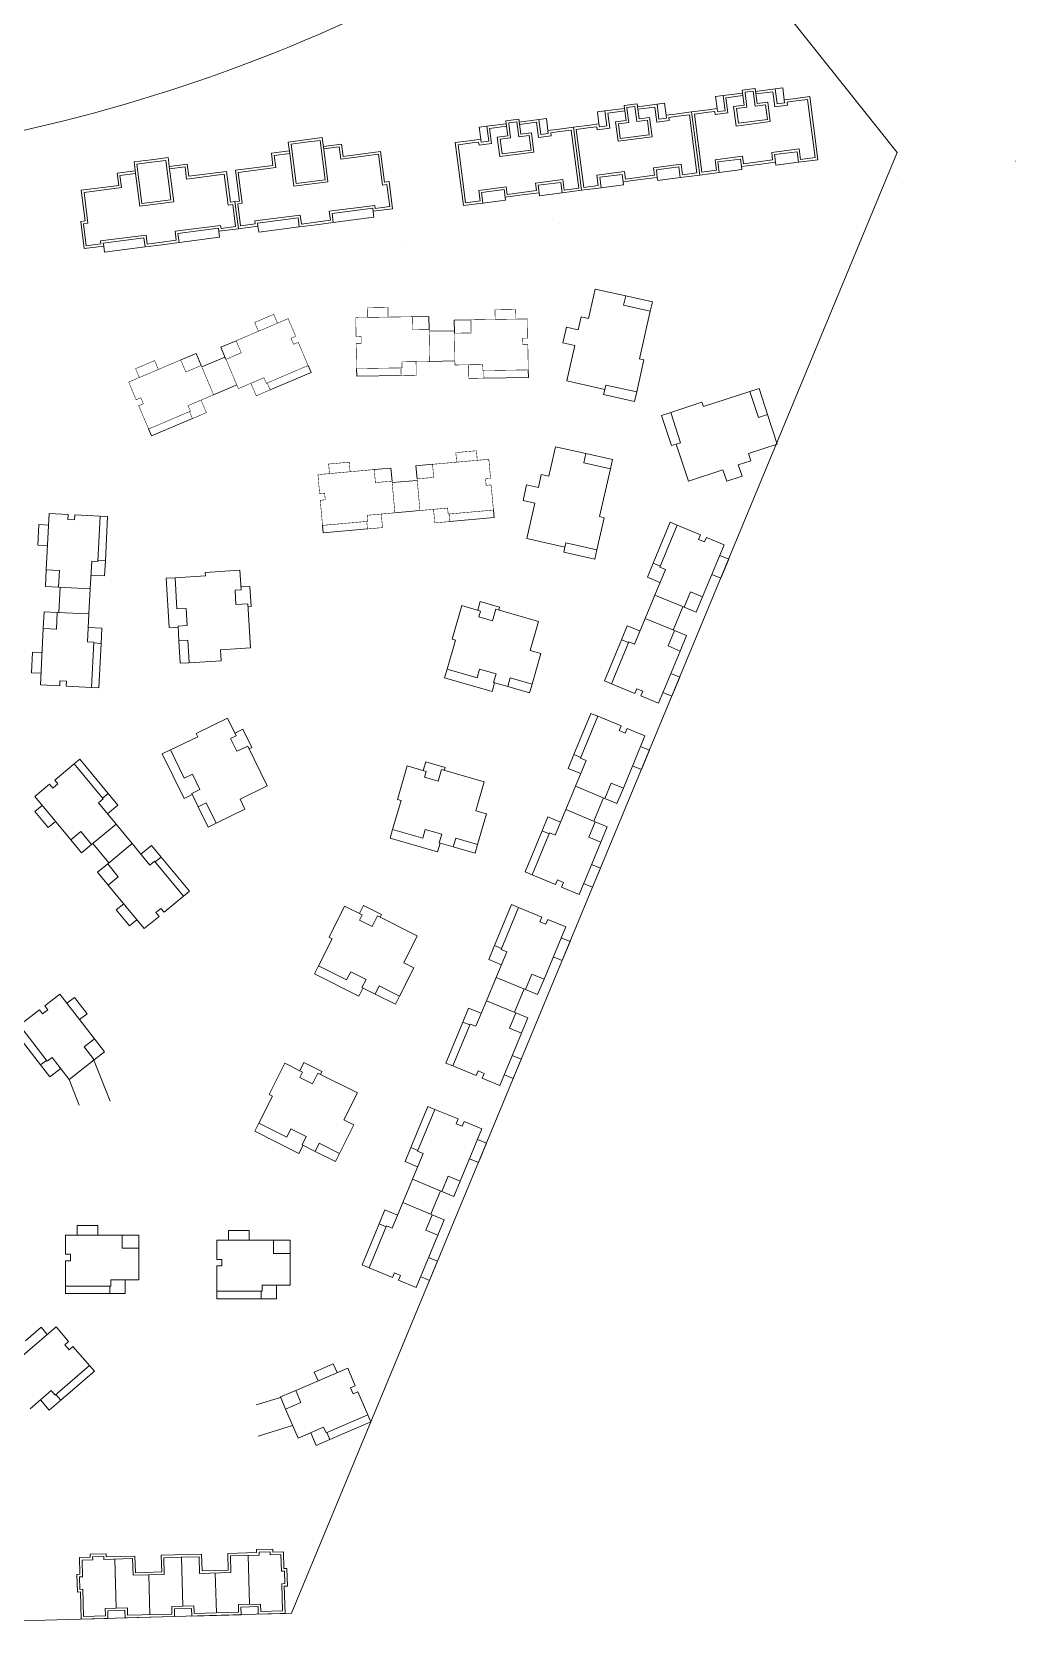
# Model space of a CAD drawing. Extents: x 65861 to 191729, y -16848 to 27649.
# Drawn here: x 139987 to 141935, y -13836 to -10641 of the extents above; entities that cross this region are included whole.
import ezdxf

# ---------------------------------------------------------------- set-up
doc = ezdxf.new("R2010")
doc.units = 0
doc.header["$LTSCALE"] = 1000
doc.header["$MEASUREMENT"] = 0
doc.layers.add('140', color=2, linetype='Continuous', lineweight=5)
doc.layers.add('DingDianTu', color=5, linetype='Continuous', lineweight=0)

# ---------------------------------------------------------------- blocks, each defined once
blk = doc.blocks.new('dafasfd')
at = {"layer": 'DingDianTu', "color": 7}
for points in [[(36368038, 16363912), (36371127, 16365074), (36372042, 16362641)], [(36369878, 16352210), (36361642, 16349110), (36361113, 16350514)]]:
    blk.add_lwpolyline(points, dxfattribs=at)
at = {"layer": 'DingDianTu', "color": 7, "const_width": 100}
blk.add_lwpolyline([(36368038, 16363912), (36368954, 16361479), (36372042, 16362641), (36374261, 16356745), (36369114, 16354807), (36369537, 16353684), (36361113, 16350514), (36359352, 16355194), (36360288, 16355546), (36359830, 16356763), (36358894, 16356410), (36357556, 16359967)], close=True, dxfattribs=at)
for points in [[(36363546, 16362221), (36362876, 16363999), (36359039, 16362555), (36359708, 16360777)], [(36371734, 16355794), (36372686, 16353267), (36369878, 16352210), (36369350, 16353614)]]:
    blk.add_lwpolyline(points, dxfattribs=at)
blk = doc.blocks.new('*E119')
at = {"layer": 'DingDianTu', "color": 7, "xscale": 0.001000002024510444, "yscale": 0.001000000163912773, "zscale": 0.001, "rotation": 339.3761177849276}
blk.add_blockref('dafasfd', (22613, -20413), dxfattribs=at)
blk = doc.blocks.new('*E118')
at = {"layer": 'DingDianTu', "color": 7, "xscale": 0.001000002024510444, "yscale": 0.001000000163912773, "zscale": 0.001, "rotation": 339.3761177849276}
blk.add_blockref('dafasfd', (22613, -20413), dxfattribs=at)
blk = doc.blocks.new('*E117')
at = {"layer": 'DingDianTu', "color": 7, "xscale": 0.001000002024510444, "yscale": 0.001000000163912773, "zscale": 0.001, "rotation": 339.3761177849276}
blk.add_blockref('dafasfd', (22613, -20413), dxfattribs=at)
blk = doc.blocks.new('*E116')
at = {"layer": 'DingDianTu', "color": 7, "xscale": 0.001000002024510444, "yscale": 0.001000000163912773, "zscale": 0.001, "rotation": 339.3761177849276}
blk.add_blockref('dafasfd', (22613, -20413), dxfattribs=at)
blk = doc.blocks.new('*E115')
at = {"layer": 'DingDianTu', "color": 7, "xscale": 0.001000002024510444, "yscale": 0.001000000163912773, "zscale": 0.001, "rotation": 339.3761177849276}
blk.add_blockref('dafasfd', (22612.58, -20413.34), dxfattribs=at)
blk = doc.blocks.new('*E114')
at = {"layer": 'DingDianTu', "color": 7, "xscale": 0.001000002024510444, "yscale": 0.001000000163912773, "zscale": 0.001, "rotation": 339.3761177849276}
blk.add_blockref('dafasfd', (22612.58, -20413.34), dxfattribs=at)
blk = doc.blocks.new('*E113')
at = {"layer": 'DingDianTu', "color": 7, "xscale": 0.001000002024510444, "yscale": 0.001000000163912773, "zscale": 0.001, "rotation": 339.3761177849276}
blk.add_blockref('dafasfd', (22612.58, -20413.34), dxfattribs=at)
blk = doc.blocks.new('*E112')
at = {"layer": 'DingDianTu', "color": 7, "xscale": 0.001000002024510444, "yscale": 0.001000000163912773, "zscale": 0.001, "rotation": 339.3761177849276}
blk.add_blockref('dafasfd', (22612.58, -20413.34), dxfattribs=at)
blk = doc.blocks.new('*E111')
at = {"layer": 'DingDianTu', "color": 7, "xscale": 0.001000002024510444, "yscale": 0.001000000163912773, "zscale": 0.001, "rotation": 339.3761177849276}
blk.add_blockref('dafasfd', (22612.58, -20413.34), dxfattribs=at)
blk = doc.blocks.new('*E110')
at = {"layer": 'DingDianTu', "color": 7, "xscale": 0.001000002024510444, "yscale": 0.001000000163912773, "zscale": 0.001, "rotation": 339.3761177849276}
blk.add_blockref('dafasfd', (22612.58, -20413.34), dxfattribs=at)

msp = doc.modelspace()

# ---------------------------------------------------------------- linework, layer by layer
at = {"layer": '140', "color": 7}
for p, q in [((141700.7, -10879.3), (141211.4, -10264.7)), ((141340.7, -10768.5), (141355.6, -10766.5)), ((141394.2, -10761.5), (141355.6, -10766.5)), ((141355.6, -10766.5), (141359.4, -10796.3)), ((141394.9, -10766.5), (141361.2, -10770.8)), ((141419.3, -10752.2), (141393.5, -10755.6)), ((141393.5, -10755.6), (141394.2, -10761.5)), ((141394.2, -10761.5), (141397.3, -10785.3)), ((141414.9, -10757.8), (141399.1, -10759.9)), ((141399.1, -10759.9), (141399.2, -10760.9)), ((141399.2, -10760.9), (141402.9, -10789.6)), ((141418.8, -10787.6), (141414.9, -10757.8)), ((141420, -10758.2), (141419.3, -10752.2)), ((141423.1, -10782), (141419.3, -10752.2)), ((141458.7, -10753.2), (141420, -10758.2)), ((141454.4, -10758.8), (141420.7, -10763.1)), ((141458.2, -10788.5), (141454.4, -10758.8)), ((141473.6, -10751.2), (141458.7, -10753.2)), ((141462.6, -10782.9), (141458.7, -10753.2)), ((141476.7, -10775), (141473.6, -10751.2)), ((141106.6, -10798.8), (141121.5, -10796.8)), ((141160.2, -10791.8), (141121.5, -10796.8)), ((141121.5, -10796.8), (141125.4, -10826.6)), ((141160.8, -10796.8), (141127.1, -10801.2)), ((141185.2, -10782.5), (141159.4, -10785.9)), ((141159.4, -10785.9), (141160.2, -10791.8)), ((141160.2, -10791.8), (141163.3, -10815.6)), ((141180.9, -10788.1), (141165, -10790.2)), ((141165, -10790.2), (141165.2, -10791.2)), ((141165.2, -10791.2), (141168.9, -10820)), ((141184.7, -10817.9), (141180.9, -10788.1)), ((141186, -10788.5), (141185.2, -10782.5)), ((141189.1, -10812.3), (141185.2, -10782.5)), ((141224.7, -10783.5), (141186, -10788.5)), ((141220.3, -10789.1), (141186.6, -10793.5)), ((141224.2, -10818.8), (141220.3, -10789.1)), ((141239.5, -10781.6), (141224.7, -10783.5)), ((141228.5, -10813.2), (141224.7, -10783.5)), ((141242.6, -10805.4), (141239.5, -10781.6)), ((141325.9, -10794.6), (141293.2, -10798.8)), ((141343.8, -10792.3), (141325.9, -10794.6)), ((141339.5, -10797.9), (141326.6, -10799.5)), ((141340.2, -10803.8), (141339.5, -10797.9)), ((141343.8, -10792.3), (141340.7, -10768.5)), ((141344.5, -10798.2), (141343.8, -10792.3)), ((141359.4, -10796.3), (141344.5, -10798.2)), ((141361.2, -10770.8), (141365, -10800.6)), ((141397.3, -10785.3), (141376.5, -10788)), ((141376.5, -10788), (141381.5, -10826.7)), ((141402.9, -10789.6), (141382.1, -10792.3)), ((141382.1, -10792.3), (141385.8, -10821.1)), ((141439.6, -10784.9), (141418.8, -10787.6)), ((141443.9, -10779.3), (141423.1, -10782)), ((141443.3, -10813.6), (141439.6, -10784.9)), ((141448.9, -10818), (141443.9, -10779.3)), ((141483, -10785.3), (141458.2, -10788.5)), ((141477.4, -10781), (141462.6, -10782.9)), ((141494.5, -10772.7), (141476.7, -10775)), ((141476.7, -10775), (141477.4, -10781)), ((141495.2, -10777.7), (141482.3, -10779.4)), ((141482.3, -10779.4), (141483, -10785.3)), ((141527.2, -10768.5), (141494.5, -10772.7)), ((141522.9, -10774.1), (141495.2, -10777.7)), ((141537.8, -10889.1), (141522.9, -10774.1)), ((141543.4, -10893.4), (141527.2, -10768.5)), ((140872.6, -10829.1), (140887.5, -10827.2)), ((140875.7, -10852.9), (140872.6, -10829.1)), ((140926.1, -10822.2), (140887.5, -10827.2)), ((140887.5, -10827.2), (140891.3, -10856.9)), ((140926.8, -10827.1), (140893.1, -10831.5)), ((140951.2, -10812.9), (140925.4, -10816.2)), ((140925.4, -10816.2), (140926.1, -10822.2)), ((140926.1, -10822.2), (140929.2, -10846)), ((140946.8, -10818.5), (140931, -10820.5)), ((140931, -10820.5), (140931.1, -10821.5)), ((140931.1, -10821.5), (140934.8, -10850.3)), ((140950.7, -10848.2), (140946.8, -10818.5)), ((140951.9, -10818.8), (140951.2, -10812.9)), ((140955, -10842.6), (140951.2, -10812.9)), ((140990.6, -10813.8), (140951.9, -10818.8)), ((140986.3, -10819.4), (140952.6, -10823.8)), ((140990.1, -10849.2), (140986.3, -10819.4)), ((141005.5, -10811.9), (140990.6, -10813.8)), ((140994.5, -10843.6), (140990.6, -10813.8)), ((141008.6, -10835.7), (141005.5, -10811.9)), ((141059.1, -10829.1), (141026.4, -10833.4)), ((141091.9, -10824.9), (141059.1, -10829.1)), ((141075.3, -10954.1), (141059.1, -10829.1)), ((141059.1, -10829.1), (141075.3, -10954.1)), ((141092.5, -10829.8), (141064.7, -10833.4)), ((141109.7, -10822.6), (141091.9, -10824.9)), ((141105.4, -10828.2), (141092.5, -10829.8)), ((141106.2, -10834.1), (141105.4, -10828.2)), ((141109.7, -10822.6), (141106.6, -10798.8)), ((141110.5, -10828.5), (141109.7, -10822.6)), ((141125.4, -10826.6), (141110.5, -10828.5)), ((141127.1, -10801.2), (141131, -10830.9)), ((141163.3, -10815.6), (141142.5, -10818.3)), ((141142.5, -10818.3), (141147.5, -10857)), ((141168.9, -10820), (141148.1, -10822.7)), ((141148.1, -10822.7), (141151.8, -10851.4)), ((141205.6, -10815.2), (141184.7, -10817.9)), ((141209.9, -10809.6), (141189.1, -10812.3)), ((141209.3, -10844), (141205.6, -10815.2)), ((141214.9, -10848.3), (141209.9, -10809.6)), ((141249, -10815.6), (141224.2, -10818.8)), ((141243.4, -10811.3), (141228.5, -10813.2)), ((141260.5, -10803), (141242.6, -10805.4)), ((141242.6, -10805.4), (141243.4, -10811.3)), ((141261.1, -10808), (141248.2, -10809.7)), ((141248.2, -10809.7), (141249, -10815.6)), ((141293.2, -10798.8), (141260.5, -10803)), ((141288.9, -10804.4), (141261.1, -10808)), ((141303.8, -10919.4), (141288.9, -10804.4)), ((141309.4, -10923.8), (141293.2, -10798.8)), ((141293.2, -10798.8), (141309.4, -10923.8)), ((141326.6, -10799.5), (141298.8, -10803.1)), ((141298.8, -10803.1), (141313.7, -10918.2)), ((141365, -10800.6), (141340.2, -10803.8)), ((141381.5, -10826.7), (141448.9, -10818)), ((141385.8, -10821.1), (141443.3, -10813.6)), ((140528, -10854.1), (140494.2, -10858.5)), ((140494.2, -10858.5), (140495.6, -10868.9)), ((140528.6, -10859), (140499.8, -10862.8)), ((140528, -10854.1), (140561.7, -10849.7)), ((140557.4, -10855.3), (140528.6, -10859)), ((140567.4, -10933.2), (140557.4, -10855.3)), ((140561.7, -10849.7), (140563, -10860.1)), ((140563, -10860.1), (140563.9, -10867.3)), ((140857.8, -10855.2), (140825.1, -10859.5)), ((140825.1, -10859.5), (140841.3, -10984.4)), ((140858.5, -10860.2), (140830.7, -10863.8)), ((140875.7, -10852.9), (140857.8, -10855.2)), ((140871.4, -10858.5), (140858.5, -10860.2)), ((140872.1, -10864.5), (140871.4, -10858.5)), ((140896.9, -10861.2), (140872.1, -10864.5)), ((140876.5, -10858.9), (140875.7, -10852.9)), ((140891.3, -10856.9), (140876.5, -10858.9)), ((140893.1, -10831.5), (140896.9, -10861.2)), ((140929.2, -10846), (140908.4, -10848.7)), ((140908.4, -10848.7), (140913.4, -10887.3)), ((140934.8, -10850.3), (140914, -10853)), ((140914, -10853), (140917.7, -10881.7)), ((140971.5, -10845.5), (140950.7, -10848.2)), ((140975.8, -10839.9), (140955, -10842.6)), ((140975.3, -10874.3), (140971.5, -10845.5)), ((140980.9, -10878.6), (140975.8, -10839.9)), ((141014.9, -10845.9), (140990.1, -10849.2)), ((141009.3, -10841.6), (140994.5, -10843.6)), ((141026.4, -10833.4), (141008.6, -10835.7)), ((141008.6, -10835.7), (141009.3, -10841.6)), ((141027.1, -10838.3), (141014.2, -10840)), ((141014.2, -10840), (141014.9, -10845.9)), ((141054.8, -10834.7), (141027.1, -10838.3)), ((141069.7, -10949.8), (141054.8, -10834.7)), ((141064.7, -10833.4), (141079.7, -10948.5)), ((141131, -10830.9), (141106.2, -10834.1)), ((141147.5, -10857), (141214.9, -10848.3)), ((141151.8, -10851.4), (141209.3, -10844)), ((140222.5, -10893.7), (140188.8, -10898)), ((140222.5, -10893.7), (140256.2, -10889.3)), ((140256.2, -10889.3), (140257.6, -10899.7)), ((140496.5, -10876), (140460.8, -10880.6)), ((140460.8, -10880.6), (140463.9, -10904.7)), ((140497.1, -10881), (140466.4, -10885)), ((140466.4, -10885), (140469.5, -10909.1)), ((140495.6, -10868.9), (140496.5, -10876)), ((140496.5, -10876), (140505.6, -10946.2)), ((140499.8, -10862.8), (140509.9, -10940.6)), ((140500.5, -13773.4), (141700.7, -10879.3)), ((140563.9, -10867.3), (140599.6, -10862.6)), ((140573, -10937.5), (140563.9, -10867.3)), ((140564.6, -10872.2), (140595.3, -10868.2)), ((140595.3, -10868.2), (140598.5, -10892.4)), ((140598.5, -10892.4), (140672.8, -10882.7)), ((140599.6, -10862.6), (140602.8, -10886.8)), ((140602.8, -10886.8), (140677.1, -10877.1)), ((140672.8, -10882.7), (140680.7, -10943.7)), ((140677.1, -10877.1), (140685, -10938.1)), ((140830.7, -10863.8), (140845.6, -10978.8)), ((140913.4, -10887.3), (140980.9, -10878.6)), ((140917.7, -10881.7), (140975.3, -10874.3)), ((141339.8, -10893.6), (141394.3, -10886.5)), ((141342.5, -10914.4), (141339.8, -10893.6)), ((141345.4, -10897.9), (141390, -10892.1)), ((141390, -10892.1), (141391.9, -10907)), ((141394.3, -10886.5), (141396.2, -10901.4)), ((141425, -10897.7), (141453.7, -10894)), ((141451.8, -10879.1), (141506.4, -10872)), ((141453.7, -10894), (141451.8, -10879.1)), ((141457.4, -10883.4), (141502, -10877.6)), ((141459.3, -10898.3), (141457.4, -10883.4)), ((141502, -10877.6), (141504.7, -10898.4)), ((141504.7, -10898.4), (141543.4, -10893.4)), ((141506.4, -10872), (141509.1, -10892.8)), ((141509.1, -10892.8), (141537.8, -10889.1)), ((140191.1, -10915.6), (140155.4, -10920.2)), ((140155.4, -10920.2), (140158.5, -10944.3)), ((140191.7, -10920.5), (140161, -10924.5)), ((140161, -10924.5), (140164.1, -10948.6)), ((140188.8, -10898), (140190.1, -10908.4)), ((140190.1, -10908.4), (140191.1, -10915.6)), ((140191.1, -10915.6), (140200.2, -10985.8)), ((140223.1, -10898.6), (140194.4, -10902.3)), ((140194.4, -10902.3), (140204.5, -10980.2)), ((140251.9, -10894.9), (140223.1, -10898.6)), ((140262, -10972.7), (140251.9, -10894.9)), ((140257.6, -10899.7), (140258.5, -10906.8)), ((140258.5, -10906.8), (140294.2, -10902.2)), ((140267.6, -10977.1), (140258.5, -10906.8)), ((140259.1, -10911.8), (140289.9, -10907.8)), ((140289.9, -10907.8), (140293, -10931.9)), ((140293, -10931.9), (140367.4, -10922.3)), ((140294.2, -10902.2), (140297.3, -10926.3)), ((140297.3, -10926.3), (140371.7, -10916.7)), ((140367.4, -10922.3), (140375.3, -10983.3)), ((140371.7, -10916.7), (140379.6, -10977.7)), ((140463.9, -10904.7), (140389.6, -10914.4)), ((140389.6, -10914.4), (140397.5, -10975.4)), ((140469.5, -10909.1), (140395.2, -10918.7)), ((140395.2, -10918.7), (140403.1, -10979.7)), ((141105.7, -10923.9), (141160.3, -10916.9)), ((141108.4, -10944.8), (141105.7, -10923.9)), ((141111.3, -10928.2), (141155.9, -10922.5)), ((141155.9, -10922.5), (141157.9, -10937.3)), ((141160.3, -10916.9), (141162.2, -10931.7)), ((141190.9, -10928), (141219.7, -10924.3)), ((141217.8, -10909.4), (141272.3, -10902.3)), ((141219.7, -10924.3), (141217.8, -10909.4)), ((141223.4, -10913.7), (141268, -10907.9)), ((141225.3, -10928.6), (141223.4, -10913.7)), ((141268, -10907.9), (141270.7, -10928.8)), ((141270.7, -10928.8), (141309.4, -10923.8)), ((141272.3, -10902.3), (141275, -10923.2)), ((141275, -10923.2), (141303.8, -10919.4)), ((141309.4, -10923.8), (141348.1, -10918.8)), ((141313.7, -10918.2), (141342.5, -10914.4)), ((141348.1, -10918.8), (141345.4, -10897.9)), ((141348.1, -10918.8), (141392.7, -10913)), ((141391.9, -10907), (141425.6, -10902.7)), ((141392.7, -10913), (141391.9, -10907)), ((141396.2, -10901.4), (141425, -10897.7)), ((141425.6, -10902.7), (141459.3, -10898.3)), ((141460.1, -10904.2), (141459.3, -10898.3)), ((141504.7, -10898.4), (141460.1, -10904.2)), ((140158.5, -10944.3), (140084.1, -10954)), ((140084.1, -10954), (140092, -11014.9)), ((140164.1, -10948.6), (140089.7, -10958.3)), ((140089.7, -10958.3), (140097.6, -11019.3)), ((140505.6, -10946.2), (140573, -10937.5)), ((140509.9, -10940.6), (140567.4, -10933.2)), ((140680.7, -10943.7), (140689.7, -10942.5)), ((140685, -10938.1), (140694, -10936.9)), ((140689.7, -10942.5), (140695.3, -10986.2)), ((140694, -10936.9), (140700.9, -10990.5)), ((140871.7, -10954.3), (140926.2, -10947.2)), ((140874.4, -10975.1), (140871.7, -10954.3)), ((140877.3, -10958.6), (140921.9, -10952.8)), ((140921.9, -10952.8), (140923.8, -10967.7)), ((140926.2, -10947.2), (140928.1, -10962.1)), ((140928.1, -10962.1), (140956.9, -10958.3)), ((140956.9, -10958.3), (140985.7, -10954.6)), ((140983.7, -10939.7), (141038.3, -10932.7)), ((140985.7, -10954.6), (140983.7, -10939.7)), ((140989.3, -10944.1), (141034, -10938.3)), ((140991.3, -10958.9), (140989.3, -10944.1)), ((141034, -10938.3), (141036.7, -10959.1)), ((141036.7, -10959.1), (141075.3, -10954.1)), ((141038.3, -10932.7), (141041, -10953.5)), ((141041, -10953.5), (141069.7, -10949.8)), ((141075.3, -10954.1), (141114, -10949.1)), ((141079.7, -10948.5), (141108.4, -10944.8)), ((141114, -10949.1), (141111.3, -10928.2)), ((141114, -10949.1), (141158.6, -10943.3)), ((141157.9, -10937.3), (141191.6, -10933)), ((141158.6, -10943.3), (141157.9, -10937.3)), ((141162.2, -10931.7), (141190.9, -10928)), ((141191.6, -10933), (141225.3, -10928.6)), ((141226.1, -10934.6), (141225.3, -10928.6)), ((141270.7, -10928.8), (141226.1, -10934.6)), ((140200.2, -10985.8), (140267.6, -10977.1)), ((140204.5, -10980.2), (140262, -10972.7)), ((140375.3, -10983.3), (140384.2, -10982.1)), ((140379.6, -10977.7), (140388.5, -10976.5)), ((140384.2, -10982.1), (140389.9, -11025.8)), ((140397.5, -10975.4), (140388.5, -10976.5)), ((140388.5, -10976.5), (140395.5, -11030.1)), ((140388.5, -10976.5), (140395.5, -11030.1)), ((140403.1, -10979.7), (140394.1, -10980.8)), ((140394.1, -10980.8), (140399.8, -11024.5)), ((140665.8, -10984), (140575.5, -10995.6)), ((140661.5, -10989.6), (140581.1, -11000)), ((140662.2, -10995.5), (140661.5, -10989.6)), ((140666.6, -10989.9), (140665.8, -10984)), ((140695.3, -10986.2), (140666.6, -10989.9)), ((140841.3, -10984.4), (140880, -10979.4)), ((140845.6, -10978.8), (140874.4, -10975.1)), ((140880, -10979.4), (140877.3, -10958.6)), ((140880, -10979.4), (140924.6, -10973.6)), ((140923.8, -10967.7), (140957.5, -10963.3)), ((140924.6, -10973.6), (140923.8, -10967.7)), ((140957.5, -10963.3), (140991.3, -10958.9)), ((140992, -10964.9), (140991.3, -10958.9)), ((141036.7, -10959.1), (140992, -10964.9)), ((140092, -11014.9), (140083.1, -11016.1)), ((140083.1, -11016.1), (140090, -11069.6)), ((140097.6, -11019.3), (140088.7, -11020.4)), ((140088.7, -11020.4), (140094.3, -11064)), ((140399.8, -11024.5), (140428.5, -11020.7)), ((140427.8, -11014.8), (140518, -11003.1)), ((140428.5, -11020.7), (140427.8, -11014.8)), ((140433.4, -11019.1), (140513.7, -11008.7)), ((140434.1, -11025.1), (140433.4, -11019.1)), ((140513.7, -11008.7), (140516, -11026.6)), ((140516, -11026.6), (140549.7, -11022.2)), ((140518, -11003.1), (140520.3, -11021)), ((140520.3, -11021), (140549.1, -11017.2)), ((140577.8, -11013.5), (140549.1, -11017.2)), ((140583.4, -11017.8), (140549.7, -11022.2)), ((140575.5, -10995.6), (140577.8, -11013.5)), ((140581.1, -11000), (140583.4, -11017.8)), ((140583.4, -11017.8), (140663.8, -11007.4)), ((140700.9, -10990.5), (140662.2, -10995.5)), ((140663.8, -11007.4), (140662.2, -10995.5)), ((140122.3, -11054.4), (140212.6, -11042.7)), ((140127.9, -11058.7), (140208.3, -11048.3)), ((140208.3, -11048.3), (140210.6, -11066.1)), ((140212.6, -11042.7), (140214.9, -11060.5)), ((140272.4, -11053.1), (140243.6, -11056.8)), ((140360.3, -11023.5), (140270.1, -11035.2)), ((140270.1, -11035.2), (140272.4, -11053.1)), ((140356, -11029.1), (140275.7, -11039.5)), ((140275.7, -11039.5), (140278, -11057.4)), ((140278, -11057.4), (140358.3, -11047)), ((140356.8, -11035.1), (140356, -11029.1)), ((140395.5, -11030.1), (140356.8, -11035.1)), ((140358.3, -11047), (140356.8, -11035.1)), ((140361.1, -11029.5), (140360.3, -11023.5)), ((140389.9, -11025.8), (140361.1, -11029.5)), ((140395.5, -11030.1), (140434.1, -11025.1)), ((140434.1, -11025.1), (140435.7, -11037)), ((140435.7, -11037), (140516, -11026.6)), ((140090, -11069.6), (140128.7, -11064.6)), ((140094.3, -11064), (140123.1, -11060.3)), ((140123.1, -11060.3), (140122.3, -11054.4)), ((140128.7, -11064.6), (140127.9, -11058.7)), ((140128.7, -11064.6), (140130.2, -11076.5)), ((140130.2, -11076.5), (140210.6, -11066.1)), ((140210.6, -11066.1), (140244.3, -11061.8)), ((140214.9, -11060.5), (140243.6, -11056.8)), ((140278, -11057.4), (140244.3, -11061.8)), ((141102.3, -11149.7), (141089.1, -11208.2)), ((141162.8, -11163.3), (141102.3, -11149.7)), ((141158.6, -11181.8), (141162.8, -11163.3)), ((141211.3, -11193.7), (141158.6, -11181.8)), ((141215.5, -11175.1), (141162.8, -11163.3)), ((141211.3, -11193.7), (141215.5, -11175.1)), ((141074.5, -11204.9), (141068.8, -11230.3)), ((141089.1, -11208.2), (141074.5, -11204.9)), ((141190, -11288.3), (141211.3, -11193.7)), ((140823.4, -11232.2), (140773.4, -11233)), ((141045.4, -11225), (141038.3, -11256.3)), ((141068.8, -11230.3), (141045.4, -11225)), ((141038.3, -11256.3), (141061.8, -11261.5)), ((141061.8, -11261.5), (141046, -11331.8)), ((140368.9, -11284.4), (140322.9, -11304)), ((140824.3, -11292.2), (140774.3, -11293)), ((141184.5, -11353.7), (141198.8, -11290.3)), ((141198.8, -11290.3), (141190, -11288.3)), ((140392.4, -11339.6), (140346.4, -11359.2)), ((141046, -11331.8), (141121.1, -11348.7)), ((141121.1, -11348.7), (141123.1, -11339.9)), ((141123.1, -11339.9), (141184.5, -11353.7)), ((141118.9, -11358.4), (141121.1, -11348.7)), ((141180.4, -11372.2), (141118.9, -11358.4)), ((141184.5, -11353.7), (141180.4, -11372.2)), ((141316.6, -11382.6), (141408.8, -11352.6)), ((141408.8, -11352.6), (141426.9, -11346.7)), ((141408.8, -11352.6), (141425.5, -11404)), ((141426.9, -11346.7), (141443.6, -11398.1)), ((141252, -11394.2), (141233.9, -11400.1)), ((141233.9, -11400.1), (141253.4, -11460)), ((141252, -11394.2), (141313.8, -11374.1)), ((141271.5, -11454.1), (141252, -11394.2)), ((141313.8, -11374.1), (141316.6, -11382.6)), ((141425.5, -11404), (141443.6, -11398.1)), ((141443.6, -11398.1), (141462.8, -11457)), ((141023.3, -11462.1), (141010.1, -11520.6)), ((141083.8, -11475.7), (141023.3, -11462.1)), ((141253.4, -11460), (141262.9, -11456.9)), ((141262.9, -11456.9), (141271.5, -11454.1)), ((141286.8, -11530.1), (141262.9, -11456.9)), ((141462.8, -11457), (141405.8, -11475.6)), ((141079.6, -11494.2), (141083.8, -11475.7)), ((141132.3, -11506.1), (141079.6, -11494.2)), ((141136.5, -11487.5), (141083.8, -11475.7)), ((141132.3, -11506.1), (141136.5, -11487.5)), ((141410.4, -11489.9), (141385.7, -11497.9)), ((141385.7, -11497.9), (141393.1, -11520.7)), ((141405.8, -11475.6), (141410.4, -11489.9)), ((140749.8, -11528.8), (140700, -11533.3)), ((140995.5, -11517.3), (140989.8, -11542.7)), ((141010.1, -11520.6), (140995.5, -11517.3)), ((141111, -11600.7), (141132.3, -11506.1)), ((141355.2, -11507.8), (141286.8, -11530.1)), ((141362.7, -11530.7), (141355.2, -11507.8)), ((141393.1, -11520.7), (141362.7, -11530.7)), ((140966.4, -11537.4), (140959.4, -11568.7)), ((140989.8, -11542.7), (140966.4, -11537.4)), ((140020.5, -11594.3), (140014.9, -11706.2)), ((140058.5, -11596.2), (140020.5, -11594.3)), ((140058, -11606.2), (140058.5, -11596.2)), ((140071.4, -11596.9), (140070.9, -11606.9)), ((140121.4, -11599.4), (140071.4, -11596.9)), ((140755.2, -11588.6), (140705.4, -11593.1)), ((140959.4, -11568.7), (140982.8, -11573.9)), ((140982.8, -11573.9), (140967, -11644.2)), ((139998.3, -11657.3), (140000.4, -11616.3)), ((140000.4, -11616.3), (140019.4, -11617.3)), ((140070.9, -11606.9), (140058, -11606.2)), ((140116.9, -11689.3), (140121.4, -11599.4)), ((140136.4, -11600.1), (140121.4, -11599.4)), ((140132, -11688), (140136.4, -11600.1)), ((141105.6, -11666.1), (141119.8, -11602.7)), ((141119.8, -11602.7), (141111, -11600.7)), ((141217.1, -11693.1), (141250.8, -11611.8)), ((141230.2, -11700.7), (141264.6, -11617.5)), ((141250.8, -11611.8), (141264.6, -11617.5)), ((141264.6, -11617.5), (141310.8, -11636.7)), ((140017.3, -11658.2), (139998.3, -11657.3)), ((140967, -11644.2), (141042.1, -11661.1)), ((141039.9, -11670.8), (141042.1, -11661.1)), ((141042.1, -11661.1), (141044.1, -11652.3)), ((141044.1, -11652.3), (141105.6, -11666.1)), ((141310.8, -11636.7), (141307, -11645.9)), ((141307, -11645.9), (141319, -11650.9)), ((141357.9, -11656.2), (141315, -11759.7)), ((141319, -11650.9), (141322.8, -11641.7)), ((141322.8, -11641.7), (141357.9, -11656.2)), ((140102.1, -11743.6), (140104.9, -11688.7)), ((140104.9, -11688.7), (140116.9, -11689.3)), ((140132, -11688), (140117, -11687.3)), ((140130.5, -11718), (140132, -11688)), ((141101.4, -11684.6), (141039.9, -11670.8)), ((141105.6, -11666.1), (141101.4, -11684.6)), ((141205.6, -11720.8), (141217.1, -11693.1)), ((141217.1, -11693.1), (141230.9, -11698.8)), ((141366.7, -11684.8), (141349.1, -11677.5)), ((141351, -11722.6), (141366.7, -11684.8)), ((140014.9, -11706.2), (140013.3, -11739.1)), ((140014.9, -11706.2), (140040.9, -11707.5)), ((140040.9, -11707.5), (140039.2, -11740.4)), ((140103.5, -11716.6), (140130.5, -11718)), ((140252.2, -11722.7), (140270.2, -11721.6)), ((140258.1, -11820.5), (140252.2, -11722.7)), ((140270.2, -11721.6), (140330.1, -11718)), ((140273.9, -11783.5), (140270.2, -11721.6)), ((140329.6, -11711.1), (140398.5, -11706.9)), ((140330.1, -11718), (140329.6, -11711.1)), ((140398.5, -11706.9), (140400.8, -11745.9)), ((141230.5, -11731.1), (141205.6, -11720.8)), ((141220.2, -11756.1), (141241.2, -11705.3)), ((141241.2, -11705.3), (141230.2, -11700.7)), ((141333.4, -11715.4), (141351, -11722.6)), ((140013.3, -11739.1), (140039.2, -11740.4)), ((140039.2, -11740.4), (140102.1, -11743.6)), ((140042.2, -11740.6), (140039.7, -11790.5)), ((140102.1, -11743.6), (140099.6, -11793.5)), ((140400.8, -11745.9), (140388.9, -11746.6)), ((140388.9, -11746.6), (140390.5, -11774.5)), ((140418.5, -11738.8), (140400.5, -11739.9)), ((140420.8, -11778.7), (140418.5, -11738.8)), ((141220.2, -11756.1), (141201, -11802.3)), ((141278.4, -11780.2), (141220.2, -11756.1)), ((141291, -11749.7), (141278.4, -11780.2)), ((141315, -11759.7), (141291, -11749.7)), ((140291.8, -11782.4), (140273.9, -11783.5)), ((140293.9, -11816.4), (140291.8, -11782.4)), ((140390.5, -11774.5), (140414.5, -11773.1)), ((140414.5, -11773.1), (140419.8, -11860.9)), ((140414.9, -11779.1), (140420.8, -11778.7)), ((140818.8, -11843.4), (140837.8, -11777)), ((140837.8, -11777), (140875.3, -11787.8)), ((140874.5, -11768.9), (140869.6, -11786.2)), ((140875.3, -11787.8), (140872, -11799.4)), ((140913, -11779.9), (140874.5, -11768.9)), ((140898.9, -11807.1), (140905.5, -11784)), ((140905.5, -11784), (140990.1, -11808.4)), ((140911.3, -11785.7), (140913, -11779.9)), ((141275.6, -11779.1), (141256.5, -11825.3)), ((141302.4, -11790.2), (141278.4, -11780.2)), ((141315, -11759.7), (141302.4, -11790.2)), ((140009.1, -11822), (140010.8, -11789.1)), ((140010.8, -11789.1), (140036.7, -11790.4)), ((140035.1, -11823.3), (140036.7, -11790.4)), ((140036.7, -11790.4), (140099.6, -11793.5)), ((140099.6, -11793.5), (140096.9, -11848.5)), ((140098.3, -11820.5), (140125.3, -11821.8)), ((140276, -11819.4), (140258.1, -11820.5)), ((140275.9, -11817.5), (140293.9, -11816.4)), ((140277.6, -11846.4), (140275.9, -11817.5)), ((140872, -11799.4), (140898.9, -11807.1)), ((140990.1, -11808.4), (140973.5, -11866)), ((141165.7, -11816.9), (141154.2, -11844.6)), ((141190.7, -11827.2), (141165.7, -11816.9)), ((141201, -11802.3), (141179.9, -11853.1)), ((141259.2, -11826.4), (141201, -11802.3)), ((140003.5, -11933.9), (140009.1, -11822)), ((140009.1, -11822), (140035.1, -11823.3)), ((140096.9, -11848.5), (140108.9, -11849.1)), ((140108.9, -11849.1), (140104.4, -11938.9)), ((140123.8, -11851.8), (140108.8, -11851)), ((140123.8, -11851.8), (140119.4, -11939.7)), ((140125.3, -11821.8), (140123.8, -11851.8)), ((140295.6, -11845.3), (140277.6, -11846.4)), ((140280.3, -11891.3), (140277.6, -11846.4)), ((140298.3, -11890.2), (140295.6, -11845.3)), ((140808.9, -11902.9), (140825.5, -11845.3)), ((140825.5, -11845.3), (140818.8, -11843.4)), ((141154.2, -11844.6), (141120.5, -11925.9)), ((141168.9, -11848.5), (141134.4, -11931.6)), ((141154.2, -11844.6), (141168.1, -11850.3)), ((141179.9, -11853.1), (141168.9, -11848.5)), ((141246.6, -11856.9), (141259.2, -11826.4)), ((141283.2, -11836.4), (141259.2, -11826.4)), ((141270.6, -11866.9), (141283.2, -11836.4)), ((139987.7, -11869), (139985.7, -11910)), ((140006.7, -11870), (139987.7, -11869)), ((140419.8, -11860.9), (140359.9, -11864.5)), ((140359.9, -11864.5), (140361.2, -11886.5)), ((140973.5, -11866), (140994.7, -11872.1)), ((140994.7, -11872.1), (140977.2, -11932.7)), ((141227.7, -11970.3), (141270.6, -11866.9)), ((141270.6, -11866.9), (141246.6, -11856.9)), ((139985.7, -11910), (140004.7, -11910.9)), ((140298.3, -11890.2), (140280.3, -11891.3)), ((140361.2, -11886.5), (140298.3, -11890.2)), ((140803.9, -11920.2), (140808.9, -11902.9)), ((140868.5, -11920.1), (140808.9, -11902.9)), ((140873.4, -11902.8), (140868.5, -11920.1)), ((140906.1, -11912.2), (140873.4, -11902.8)), ((140901.1, -11929.5), (140906.1, -11912.2)), ((141252.2, -11911.2), (141269.7, -11918.5)), ((140041.5, -11935.8), (140003.5, -11933.9)), ((140042, -11925.8), (140041.5, -11935.8)), ((140054.9, -11926.5), (140042, -11925.8)), ((140054.4, -11936.4), (140054.9, -11926.5)), ((140104.4, -11938.9), (140054.4, -11936.4)), ((140119.4, -11939.7), (140104.4, -11938.9)), ((140898.1, -11947.4), (140803.9, -11920.2)), ((140903.1, -11930.1), (140898.1, -11947.4)), ((140929, -11937.5), (140901.1, -11929.5)), ((140934, -11920.2), (140929, -11937.5)), ((140972.3, -11950), (140929, -11937.5)), ((140977.2, -11932.7), (140934, -11920.2)), ((140977.2, -11932.7), (140972.3, -11950)), ((141120.5, -11925.9), (141134.4, -11931.6)), ((141134.4, -11931.6), (141180.6, -11950.8)), ((141180.6, -11950.8), (141184.4, -11941.5)), ((141184.4, -11941.5), (141196.4, -11946.5)), ((141196.4, -11946.5), (141192.6, -11955.8)), ((141269.7, -11918.5), (141254, -11956.4)), ((141192.6, -11955.8), (141227.7, -11970.3)), ((141254, -11956.4), (141236.5, -11949.1)), ((140311.9, -12030.3), (140373.9, -12000.1)), ((140373.9, -12000.1), (140391, -12035.1)), ((141060, -12071.8), (141093.7, -11990.5)), ((141073.1, -12079.4), (141107.6, -11996.3)), ((141093.7, -11990.5), (141107.6, -11996.3)), ((141107.6, -11996.3), (141153.8, -12015.4)), ((140261, -12062.9), (140315, -12036.6)), ((140315, -12036.6), (140311.9, -12030.3)), ((140391, -12035.1), (140380.2, -12040.4)), ((140380.2, -12040.4), (140392.5, -12065.6)), ((140404.6, -12021.9), (140388.4, -12029.7)), ((140422.1, -12057.8), (140404.6, -12021.9)), ((141153.8, -12015.4), (141149.9, -12024.7)), ((141149.9, -12024.7), (141161.9, -12029.6)), ((141200.9, -12035), (141158, -12138.4)), ((141161.9, -12029.6), (141165.8, -12020.4)), ((141165.8, -12020.4), (141200.9, -12035)), ((140244.8, -12070.8), (140261, -12062.9)), ((140287.8, -12158.9), (140244.8, -12070.8)), ((140288.2, -12118.6), (140261, -12062.9)), ((140392.5, -12065.6), (140414.1, -12055.1)), ((140414.1, -12055.1), (140452.6, -12134.2)), ((140416.7, -12060.4), (140422.1, -12057.8)), ((141048.5, -12099.5), (141060, -12071.8)), ((141060, -12071.8), (141073.9, -12077.6)), ((141209.6, -12063.5), (141192.1, -12056.2)), ((141193.9, -12101.4), (141209.6, -12063.5)), ((140070.1, -12090.7), (140031.6, -12122.5)), ((140081.7, -12081.1), (140070.1, -12090.7)), ((140127.5, -12160), (140070.1, -12090.7)), ((140137.8, -12148.9), (140081.7, -12081.1)), ((140710.9, -12161), (140730, -12094.7)), ((140730, -12094.7), (140767.4, -12105.5)), ((140766.6, -12086.6), (140761.7, -12103.9)), ((140767.4, -12105.5), (140764.1, -12117)), ((140805.1, -12097.6), (140766.6, -12086.6)), ((140791, -12124.8), (140797.7, -12101.7)), ((140797.7, -12101.7), (140882.2, -12126.1)), ((140803.4, -12103.4), (140805.1, -12097.6)), ((141073.5, -12109.9), (141048.5, -12099.5)), ((141063.1, -12134.8), (141084.2, -12084)), ((141084.2, -12084), (141073.1, -12079.4)), ((141176.4, -12094.1), (141193.9, -12101.4)), ((140021.6, -12130.8), (139992.3, -12155)), ((140027.9, -12138.5), (140021.6, -12130.8)), ((140038, -12130.2), (140027.9, -12138.5)), ((140031.6, -12122.5), (140038, -12130.2)), ((140304.4, -12110.7), (140288.2, -12118.6)), ((140319.3, -12141.3), (140304.4, -12110.7)), ((140452.6, -12134.2), (140398.7, -12160.4)), ((140764.1, -12117), (140791, -12124.8)), ((140882.2, -12126.1), (140865.6, -12183.7)), ((141063.1, -12134.8), (141044, -12181)), ((141121.3, -12158.9), (141063.1, -12134.8)), ((141134, -12128.5), (141121.3, -12158.9)), ((141158, -12138.4), (141134, -12128.5)), ((141158, -12138.4), (141145.3, -12168.9)), ((139992.3, -12155), (140063.7, -12241.3)), ((140118.2, -12167.6), (140127.5, -12160)), ((140153.3, -12210), (140118.2, -12167.6)), ((140137.8, -12148.9), (140126.2, -12158.5)), ((140136.1, -12189.2), (140156.9, -12172)), ((140156.9, -12172), (140137.8, -12148.9)), ((140304, -12151), (140287.8, -12158.9)), ((140303.1, -12149.2), (140319.3, -12141.3)), ((140315.8, -12175.3), (140303.1, -12149.2)), ((140332, -12167.4), (140315.8, -12175.3)), ((140351.7, -12207.8), (140332, -12167.4)), ((140398.7, -12160.4), (140408.3, -12180.2)), ((140701, -12220.6), (140717.6, -12163)), ((140717.6, -12163), (140710.9, -12161)), ((141118.6, -12157.8), (141099.4, -12204)), ((141145.3, -12168.9), (141121.3, -12158.9)), ((139992.3, -12184.9), (140007, -12172.8)), ((140018.5, -12216.5), (139992.3, -12184.9)), ((140033.1, -12204.4), (140018.5, -12216.5)), ((140335.5, -12215.7), (140315.8, -12175.3)), ((140408.3, -12180.2), (140351.7, -12207.8)), ((140865.6, -12183.7), (140886.8, -12189.8)), ((140886.8, -12189.8), (140869.4, -12250.3)), ((141008.7, -12195.6), (140997.2, -12223.3)), ((141033.6, -12206), (141008.7, -12195.6)), ((141044, -12181), (141022.9, -12231.8)), ((141102.2, -12205.2), (141044, -12181)), ((140063.7, -12241.3), (140083.7, -12224.8)), ((140083.7, -12224.8), (140104.8, -12250.2)), ((140104.8, -12250.2), (140153.3, -12210)), ((140153.3, -12210), (140185.2, -12248.5)), ((140351.7, -12207.8), (140335.5, -12215.7)), ((140696, -12237.9), (140701, -12220.6)), ((140760.6, -12237.8), (140701, -12220.6)), ((140765.6, -12220.5), (140760.6, -12237.8)), ((140798.2, -12229.9), (140765.6, -12220.5)), ((140793.3, -12247.2), (140798.2, -12229.9)), ((140997.2, -12223.3), (140963.5, -12304.6)), ((141011.8, -12227.2), (140977.3, -12310.4)), ((140997.2, -12223.3), (141011, -12229.1)), ((141022.9, -12231.8), (141011.8, -12227.2)), ((141089.5, -12235.6), (141102.2, -12205.2)), ((141113.5, -12245.6), (141089.5, -12235.6)), ((141126.2, -12215.1), (141102.2, -12205.2)), ((141113.5, -12245.6), (141126.2, -12215.1)), ((140063.7, -12241.3), (140084.7, -12266.8)), ((140084.7, -12266.8), (140104.8, -12250.2)), ((140107.1, -12248.3), (140139, -12286.8)), ((140136.7, -12288.7), (140185.2, -12248.5)), ((140185.2, -12248.5), (140220.3, -12290.9)), ((140202.4, -12269.3), (140223.2, -12252.1)), ((140223.2, -12252.1), (140242.3, -12275.2)), ((140790.2, -12265), (140696, -12237.9)), ((140795.2, -12247.7), (140790.2, -12265)), ((140821.1, -12255.2), (140793.3, -12247.2)), ((140826.1, -12237.9), (140821.1, -12255.2)), ((140864.4, -12267.6), (140821.1, -12255.2)), ((140869.4, -12250.3), (140826.1, -12237.9)), ((140869.4, -12250.3), (140864.4, -12267.6)), ((141070.6, -12349.1), (141113.5, -12245.6)), ((140116.6, -12305.3), (140136.7, -12288.7)), ((140157.7, -12314.1), (140136.7, -12288.7)), ((140220.3, -12290.9), (140229.5, -12283.2)), ((140229.5, -12283.2), (140286.9, -12352.6)), ((140242.3, -12275.2), (140230.8, -12284.8)), ((140242.3, -12275.2), (140298.4, -12343)), ((141095.1, -12289.9), (141112.7, -12297.2)), ((141112.7, -12297.2), (141097, -12335.1)), ((140137.7, -12330.7), (140116.6, -12305.3)), ((140137.7, -12330.7), (140157.7, -12314.1)), ((140209.1, -12417), (140137.7, -12330.7)), ((140963.5, -12304.6), (140977.3, -12310.4)), ((140977.3, -12310.4), (141023.5, -12329.5)), ((141023.5, -12329.5), (141027.3, -12320.3)), ((141027.3, -12320.3), (141039.4, -12325.3)), ((141039.4, -12325.3), (141035.5, -12334.5)), ((141097, -12335.1), (141079.4, -12327.8)), ((140286.9, -12352.6), (140248.4, -12384.5)), ((140298.4, -12343), (140286.9, -12352.6)), ((141035.5, -12334.5), (141070.6, -12349.1)), ((140168.3, -12367.7), (140153.6, -12379.8)), ((140153.6, -12379.8), (140179.8, -12411.4)), ((140238.3, -12392.8), (140209.1, -12417)), ((140242, -12376.8), (140232, -12385)), ((140232, -12385), (140238.3, -12392.8)), ((140248.4, -12384.5), (140242, -12376.8)), ((140575, -12433.9), (140605.9, -12372.2)), ((140605.9, -12372.2), (140640.8, -12389.7)), ((140643.5, -12370.9), (140635.4, -12387)), ((140640.8, -12389.7), (140635.4, -12400.4)), ((140679.2, -12388.8), (140643.5, -12370.9)), ((140660.4, -12413), (140671.2, -12391.5)), ((140671.2, -12391.5), (140749.9, -12430.9)), ((140676.6, -12394.2), (140679.2, -12388.8)), ((140902.9, -12450.5), (140936.6, -12369.2)), ((140916, -12458.1), (140950.5, -12375)), ((140936.6, -12369.2), (140950.5, -12375)), ((140950.5, -12375), (140996.7, -12394.1)), ((140996.7, -12394.1), (140992.8, -12403.4)), ((140179.8, -12411.4), (140194.4, -12399.3)), ((140635.4, -12400.4), (140660.4, -12413)), ((140992.8, -12403.4), (141004.8, -12408.4)), ((141043.8, -12413.7), (141000.9, -12517.1)), ((141004.8, -12408.4), (141008.7, -12399.1)), ((141008.7, -12399.1), (141043.8, -12413.7)), ((140554.4, -12490.7), (140581.3, -12437.1)), ((140581.3, -12437.1), (140575, -12433.9)), ((140749.9, -12430.9), (140723, -12484.6)), ((140891.4, -12478.2), (140902.9, -12450.5)), ((140902.9, -12450.5), (140916.8, -12456.3)), ((140927.1, -12462.7), (140916, -12458.1)), ((141052.5, -12442.2), (141035, -12434.9)), ((141036.8, -12480.1), (141052.5, -12442.2)), ((140546.3, -12506.8), (140554.4, -12490.7)), ((140609.8, -12518.5), (140554.4, -12490.7)), ((140723, -12484.6), (140742.7, -12494.4)), ((140916.4, -12488.6), (140891.4, -12478.2)), ((140906, -12513.5), (140927.1, -12462.7)), ((141019.3, -12472.8), (141036.8, -12480.1)), ((140634, -12550.7), (140546.3, -12506.8)), ((140617.9, -12502.4), (140609.8, -12518.5)), ((140648.3, -12517.6), (140617.9, -12502.4)), ((140640.2, -12533.7), (140648.3, -12517.6)), ((140742.7, -12494.4), (140714.5, -12550.7)), ((140906, -12513.6), (140886.9, -12559.7)), ((140964.2, -12537.7), (140906, -12513.5)), ((140976.9, -12507.2), (140964.2, -12537.7)), ((141000.9, -12517.1), (140976.9, -12507.2)), ((141000.9, -12517.1), (140988.2, -12547.6)), ((140011.8, -12569.7), (140041.9, -12546.5)), ((140041.9, -12546.5), (140110.3, -12635.2)), ((140071, -12553.1), (140056, -12564.7)), ((140096.1, -12585.6), (140071, -12553.1)), ((140642, -12534.6), (140634, -12550.7)), ((140666.2, -12546.7), (140640.2, -12533.7)), ((140674.2, -12530.6), (140666.2, -12546.7)), ((140706.4, -12566.8), (140666.2, -12546.7)), ((140714.5, -12550.7), (140674.2, -12530.6)), ((140714.5, -12550.7), (140706.4, -12566.8)), ((140961.5, -12536.5), (140942.3, -12582.7)), ((140988.2, -12547.6), (140964.2, -12537.7)), ((139961.9, -12608.2), (140001.5, -12577.6)), ((140001.5, -12577.6), (140007.6, -12585.6)), ((140007.6, -12585.6), (140017.9, -12577.6)), ((140017.9, -12577.6), (140011.8, -12569.7)), ((140081, -12597.2), (140096.1, -12585.6)), ((140851.6, -12574.3), (140840.1, -12602)), ((140876.5, -12584.7), (140851.6, -12574.3)), ((140886.9, -12559.7), (140865.8, -12610.5)), ((140945.1, -12583.9), (140886.9, -12559.7)), ((140932.4, -12614.4), (140945.1, -12583.9)), ((140969.1, -12593.8), (140945.1, -12583.9)), ((140003.8, -12687), (139950.1, -12617.3)), ((140016.9, -12679.5), (139961.9, -12608.2)), ((140840.1, -12602), (140806.4, -12683.3)), ((140854.7, -12605.9), (140820.2, -12689.1)), ((140840.1, -12602), (140853.9, -12607.8)), ((140865.8, -12610.5), (140854.7, -12605.9)), ((140956.4, -12624.3), (140932.4, -12614.4)), ((140956.4, -12624.3), (140969.1, -12593.8)), ((140110.3, -12635.2), (140089.7, -12651.1)), ((140089.7, -12651.1), (140109.9, -12677.2)), ((140110.3, -12635.2), (140130.5, -12661.3)), ((140913.5, -12727.8), (140956.4, -12624.3)), ((140003.8, -12687), (140015.7, -12677.9)), ((140026.4, -12672.1), (140016.9, -12679.5)), ((140060, -12715.7), (140026.4, -12672.1)), ((140109.9, -12677.2), (140060, -12715.7)), ((140109.4, -12677.5), (140141.6, -12759)), ((140130.5, -12661.3), (140109.9, -12677.2)), ((140525.1, -12682.4), (140517, -12698.5)), ((140560.8, -12700.3), (140525.1, -12682.4)), ((140806.4, -12683.3), (140820.2, -12689.1)), ((140938, -12668.6), (140955.6, -12675.9)), ((140955.6, -12675.9), (140939.9, -12713.8)), ((140022.1, -12710.8), (140003.8, -12687)), ((140043.5, -12694.3), (140022.1, -12710.8)), ((140456.6, -12745.4), (140487.5, -12683.7)), ((140487.5, -12683.7), (140522.4, -12701.2)), ((140522.4, -12701.2), (140517, -12711.9)), ((140517, -12711.9), (140542, -12724.5)), ((140542, -12724.5), (140552.8, -12703)), ((140552.8, -12703), (140631.4, -12742.4)), ((140558.1, -12705.7), (140560.8, -12700.3)), ((140820.2, -12689.1), (140866.4, -12708.2)), ((140866.4, -12708.2), (140870.3, -12699)), ((140870.3, -12699), (140882.3, -12704)), ((140882.3, -12704), (140878.4, -12713.2)), ((140878.4, -12713.2), (140913.5, -12727.8)), ((140939.9, -12713.8), (140922.3, -12706.5)), ((140060, -12715.7), (140080.2, -12767)), ((140462.8, -12748.6), (140456.6, -12745.4)), ((140631.4, -12742.4), (140604.6, -12796.1)), ((140436, -12802.2), (140462.8, -12748.6)), ((140737.1, -12850.5), (140770.8, -12769.2)), ((140750.1, -12858.1), (140784.6, -12775)), ((140770.8, -12769.2), (140784.6, -12775)), ((140784.6, -12775), (140830.8, -12794.1)), ((140427.9, -12818.3), (140436, -12802.2)), ((140491.4, -12830), (140436, -12802.2)), ((140624.3, -12805.9), (140596, -12862.3)), ((140604.6, -12796.1), (140624.3, -12805.9)), ((140830.8, -12794.1), (140827, -12803.4)), ((140827, -12803.4), (140839, -12808.3)), ((140839, -12808.3), (140842.8, -12799.1)), ((140842.8, -12799.1), (140877.9, -12813.7)), ((140515.5, -12862.2), (140427.9, -12818.3)), ((140499.5, -12813.9), (140491.4, -12830)), ((140529.9, -12829.1), (140499.5, -12813.9)), ((140521.8, -12845.2), (140529.9, -12829.1)), ((140555.8, -12842.1), (140547.7, -12858.2)), ((140596, -12862.3), (140555.8, -12842.1)), ((140877.9, -12813.7), (140835, -12917.1)), ((140886.7, -12842.2), (140869.1, -12834.9)), ((140870.9, -12880.1), (140886.7, -12842.2)), ((140523.6, -12846.1), (140515.5, -12862.2)), ((140547.7, -12858.2), (140521.8, -12845.2)), ((140588, -12878.4), (140547.7, -12858.2)), ((140596, -12862.3), (140588, -12878.4)), ((140725.6, -12878.2), (140737.1, -12850.5)), ((140737.1, -12850.5), (140750.9, -12856.3)), ((140740.2, -12913.5), (140761.2, -12862.7)), ((140761.2, -12862.7), (140750.1, -12858.1)), ((140853.4, -12872.8), (140870.9, -12880.1)), ((140750.5, -12888.6), (140725.6, -12878.2)), ((140811, -12907.2), (140798.4, -12937.6)), ((140835, -12917.1), (140811, -12907.2)), ((140740.2, -12913.5), (140721, -12959.7)), ((140798.4, -12937.6), (140740.2, -12913.5)), ((140795.6, -12936.5), (140776.5, -12982.7)), ((140822.4, -12947.6), (140798.4, -12937.6)), ((140835, -12917.1), (140822.4, -12947.6)), ((140721, -12959.7), (140699.9, -13010.5)), ((140779.2, -12983.8), (140721, -12959.7)), ((140674.2, -13002), (140640.5, -13083.3)), ((140685.7, -12974.3), (140674.2, -13002)), ((140674.2, -13002), (140688.1, -13007.8)), ((140710.7, -12984.7), (140685.7, -12974.3)), ((140766.6, -13014.3), (140779.2, -12983.8)), ((140803.2, -12993.8), (140779.2, -12983.8)), ((140790.6, -13024.3), (140803.2, -12993.8)), ((140053, -13024), (140165, -13024)), ((140053, -13062), (140053, -13024)), ((140076, -13005), (140076, -13024)), ((140117, -13005), (140076, -13005)), ((140117, -13024), (140117, -13005)), ((140165, -13024), (140198, -13024)), ((140165, -13024), (140165, -13050)), ((140198, -13024), (140198, -13050)), ((140352.8, -13034.3), (140464.8, -13034.3)), ((140352.8, -13072.3), (140352.8, -13034.3)), ((140375.8, -13015.3), (140375.8, -13034.3)), ((140416.8, -13015.3), (140375.8, -13015.3)), ((140416.8, -13034.3), (140416.8, -13015.3)), ((140464.8, -13034.3), (140497.8, -13034.3)), ((140464.8, -13034.3), (140464.8, -13060.3)), ((140497.8, -13034.3), (140497.8, -13060.3)), ((140688.8, -13005.9), (140654.4, -13089.1)), ((140699.9, -13010.5), (140688.8, -13005.9)), ((140747.7, -13127.8), (140790.6, -13024.3)), ((140790.6, -13024.3), (140766.6, -13014.3)), ((140063, -13062), (140053, -13062)), ((140063, -13075), (140063, -13062)), ((140165, -13050), (140198, -13050)), ((140198, -13050), (140198, -13113)), ((140464.8, -13060.3), (140497.8, -13060.3)), ((140497.8, -13060.3), (140497.8, -13123.3)), ((140053, -13075), (140063, -13075)), ((140053, -13125), (140053, -13075)), ((140362.8, -13072.3), (140352.8, -13072.3)), ((140352.8, -13085.3), (140362.8, -13085.3)), ((140352.8, -13135.3), (140352.8, -13085.3)), ((140362.8, -13085.3), (140362.8, -13072.3)), ((140640.5, -13083.3), (140654.4, -13089.1)), ((140654.4, -13089.1), (140700.6, -13108.2)), ((140772.2, -13068.6), (140789.7, -13075.9)), ((140789.7, -13075.9), (140774, -13113.8)), ((140053, -13140), (140053, -13125)), ((140143, -13125), (140053, -13125)), ((140141, -13140), (140141, -13125)), ((140143, -13113), (140143, -13125)), ((140198, -13113), (140143, -13113)), ((140171, -13113), (140171, -13140)), ((140442.8, -13123.3), (140442.8, -13135.3)), ((140497.8, -13123.3), (140442.8, -13123.3)), ((140470.8, -13123.3), (140470.8, -13150.3)), ((140700.6, -13108.2), (140704.4, -13099)), ((140704.4, -13099), (140716.4, -13104)), ((140716.4, -13104), (140712.6, -13113.2)), ((140712.6, -13113.2), (140747.7, -13127.8)), ((140774, -13113.8), (140756.5, -13106.5)), ((140141, -13140), (140053, -13140)), ((140171, -13140), (140141, -13140)), ((140352.8, -13150.3), (140352.8, -13135.3)), ((140442.8, -13135.3), (140352.8, -13135.3)), ((140440.8, -13150.3), (140352.8, -13150.3)), ((140440.8, -13150.3), (140440.8, -13135.3)), ((140470.8, -13150.3), (140440.8, -13150.3)), ((140034.5, -13206.1), (139949.7, -13279.3)), ((139973.6, -13233.5), (140004.6, -13206.7)), ((140004.6, -13206.7), (140017, -13221.1)), ((140059.3, -13234.8), (140034.5, -13206.1)), ((140051.7, -13241.4), (140059.3, -13234.8)), ((140060.2, -13251.2), (140051.7, -13241.4)), ((140067.8, -13244.7), (140060.2, -13251.2)), ((140100.5, -13282.5), (140067.8, -13244.7)), ((140032.4, -13341.4), (140100.5, -13282.5)), ((140110.3, -13293.9), (140100.5, -13282.5)), ((140612, -13287.7), (140509.1, -13331.9)), ((140545.7, -13295.5), (140583.4, -13279.3)), ((140583.4, -13279.3), (140590.9, -13296.7)), ((140627, -13322.6), (140612, -13287.7)), ((140043.7, -13351.4), (140110.3, -13293.9)), ((140553.2, -13312.9), (140545.7, -13295.5)), ((140617.8, -13326.5), (140627, -13322.6)), ((139982.9, -13368.2), (140024.5, -13332.3)), ((140003.3, -13350.6), (140021, -13371)), ((140021, -13371), (140043.7, -13351.4)), ((140024.5, -13332.3), (140032.4, -13341.4)), ((140043.7, -13351.4), (140033.9, -13340)), ((140431, -13360.7), (140479.1, -13345.8)), ((140509.1, -13331.9), (140478.8, -13344.9)), ((140478.8, -13344.9), (140489, -13368.8)), ((140509.1, -13331.9), (140519.3, -13355.7)), ((140622.9, -13338.5), (140617.8, -13326.5)), ((140632.1, -13334.5), (140622.9, -13338.5)), ((140651.8, -13380.5), (140632.1, -13334.5)), ((140519.3, -13355.7), (140489, -13368.8)), ((140489, -13368.8), (140513.9, -13426.7)), ((140569.1, -13416), (140651.8, -13380.5)), ((140657.8, -13394.3), (140651.8, -13380.5)), ((140434.6, -13422.4), (140502.9, -13401.2)), ((140513.9, -13426.7), (140564.4, -13405)), ((140538.7, -13416), (140549.3, -13440.8)), ((140564.4, -13405), (140569.1, -13416)), ((140576.9, -13429), (140571, -13415.2)), ((140576.9, -13429), (140657.8, -13394.3)), ((140549.3, -13440.8), (140576.9, -13429)), ((140080.7, -13663.1), (140101.7, -13662.5)), ((140081.7, -13696.1), (140080.7, -13663.1)), ((140085.9, -13668), (140106.9, -13667.4)), ((140086.8, -13701), (140085.9, -13668)), ((140101.6, -13656.5), (140133.5, -13655.6)), ((140101.7, -13662.5), (140101.6, -13656.5)), ((140106.7, -13661.4), (140128.7, -13660.8)), ((140106.9, -13667.4), (140106.7, -13661.4)), ((140128.7, -13660.8), (140128.9, -13666.8)), ((140128.9, -13666.8), (140185.8, -13665.2)), ((140133.5, -13655.6), (140133.7, -13661.6)), ((140133.7, -13661.6), (140190.7, -13660)), ((140153.6, -13763.1), (140150.8, -13666.1)), ((140185.8, -13665.2), (140186.8, -13698.1)), ((140190.7, -13660), (140191.6, -13693)), ((140242.7, -13658.6), (140322.6, -13656.3)), ((140243.6, -13691.5), (140242.7, -13658.6)), ((140247.8, -13663.4), (140282.8, -13662.4)), ((140248.7, -13696.4), (140247.8, -13663.4)), ((140317.8, -13661.4), (140282.8, -13662.4)), ((140285.5, -13759.4), (140282.8, -13662.4)), ((140285.5, -13759.4), (140282.8, -13662.4)), ((140285.5, -13759.4), (140282.8, -13662.4)), ((140285.5, -13759.4), (140282.8, -13662.4)), ((140318.7, -13694.4), (140317.8, -13661.4)), ((140322.6, -13656.3), (140323.6, -13689.3)), ((140374.6, -13654.8), (140431.6, -13653.2)), ((140375.5, -13687.8), (140374.6, -13654.8)), ((140436.7, -13658.1), (140379.8, -13659.7)), ((140379.8, -13659.7), (140380.7, -13692.7)), ((140417.5, -13755.7), (140414.7, -13658.7)), ((140431.4, -13647.2), (140463.4, -13646.3)), ((140431.6, -13653.2), (140431.4, -13647.2)), ((140458.6, -13651.5), (140436.6, -13652.1)), ((140436.6, -13652.1), (140436.7, -13658.1)), ((140458.7, -13657.5), (140458.6, -13651.5)), ((140479.7, -13656.9), (140458.7, -13657.5)), ((140463.4, -13646.3), (140463.6, -13652.3)), ((140463.6, -13652.3), (140484.6, -13651.8)), ((140480.6, -13689.9), (140479.7, -13656.9)), ((140484.6, -13651.8), (140485.5, -13684.7)), ((140075.7, -13696.3), (140081.7, -13696.1)), ((140076.7, -13731.3), (140075.7, -13696.3)), ((140080.8, -13701.1), (140086.8, -13701)), ((140081.5, -13726.1), (140080.8, -13701.1)), ((140186.8, -13698.1), (140248.7, -13696.4)), ((140191.6, -13693), (140243.6, -13691.5)), ((140217.8, -13697.3), (140220, -13776.2)), ((140217.8, -13697.3), (140220, -13776.2)), ((140380.7, -13692.7), (140318.7, -13694.4)), ((140323.6, -13689.3), (140375.5, -13687.8)), ((140349.7, -13693.6), (140351.9, -13772.5)), ((140349.7, -13693.6), (140351.9, -13772.5)), ((140486.6, -13689.7), (140480.6, -13689.9)), ((140485.5, -13684.7), (140491.5, -13684.6)), ((140487.3, -13714.7), (140486.6, -13689.7)), ((140491.5, -13684.6), (140492.5, -13719.6)), ((140082.6, -13731.1), (140076.7, -13731.3)), ((140087.5, -13725.9), (140081.5, -13726.1)), ((140084.2, -13785.1), (140082.6, -13731.1)), ((140089, -13779.9), (140087.5, -13725.9)), ((140481.3, -13714.9), (140487.3, -13714.7)), ((140482.9, -13768.8), (140481.3, -13714.9)), ((140492.5, -13719.6), (140486.5, -13719.7)), ((140486.5, -13719.7), (140488, -13773.7)), ((140175.6, -13762.5), (140131.6, -13763.7)), ((140131.6, -13763.7), (140132, -13778.7)), ((140170.7, -13767.6), (140136.7, -13768.6)), ((140136.7, -13768.6), (140137.1, -13783.6)), ((140171.1, -13782.6), (140170.7, -13767.6)), ((140176, -13777.5), (140175.6, -13762.5)), ((140285.5, -13759.4), (140263.5, -13760)), ((140263.5, -13760), (140263.9, -13772.5)), ((140302.7, -13763.9), (140268.7, -13764.9)), ((140268.7, -13764.9), (140269.1, -13779.9)), ((140285.5, -13759.4), (140307.5, -13758.8)), ((140303.1, -13778.9), (140302.7, -13763.9)), ((140307.5, -13758.8), (140307.9, -13771.3)), ((140395.5, -13756.3), (140439.5, -13755.1)), ((140395.9, -13771.3), (140395.5, -13756.3)), ((140434.6, -13760.2), (140400.6, -13761.2)), ((140400.6, -13761.2), (140401, -13776.2)), ((140435, -13775.2), (140434.6, -13760.2)), ((140439.5, -13755.1), (140439.9, -13770.1)), ((140439.9, -13770.1), (140482.9, -13768.8)), ((138279.6, -13835.8), (140500.5, -13773.4)), ((140137.1, -13783.6), (140084.2, -13785.1)), ((140132, -13778.7), (140089, -13779.9)), ((140220.1, -13781.2), (140171.1, -13782.6)), ((140264, -13775), (140176, -13777.5)), ((140269.1, -13779.9), (140220.1, -13781.2)), ((140263.9, -13772.5), (140264, -13775)), ((140401, -13776.2), (140303.1, -13778.9)), ((140307.9, -13773.8), (140395.9, -13771.3)), ((140307.9, -13771.3), (140307.9, -13773.8)), ((140488, -13773.7), (140435, -13775.2))]:
    msp.add_line(p, q, dxfattribs=at)
msp.add_ellipse((139257.4, -7649), major_axis=(3203.1, 632.6), ratio=1, start_param=4.538398, end_param=5.15903, dxfattribs=at)

# ---------------------------------------------------------------- block references
for name, p, xscale, yscale, zscale, rotation in [('*E116', (141293.2, -10798.8), 0.009999999981456315, 0.01000000000931323, 0.01, 7.382239020324064), ('*E117', (141059.1, -10829.1), 0.009999999981456315, 0.01000000000931323, 0.01, 7.382239020324064), ('*E118', (140390.5, -10921.8), 0.009999999981456315, 0.01000000000931323, 0.01, 7.382239020324064), ('*E119', (140085.1, -10961.4), 0.009999999981456315, 0.01000000000931323, 0.01, 7.382239020324064), ('*E113', (-486123.4, 158092.1), 10.00000000925442, 10.00000000931323, 10, 0.8962682715628731), ('*E115', (-504174.4, -90637.6), 10.00000000933613, 10.00000000931323, 10, 23.0286633602845), ('*E111', (-497008.8, 110933.2), 10.0000000093687, 10.00000000931323, 10, 5.140397251441804)]:
    msp.add_blockref(name, p, dxfattribs=dict(at, xscale=xscale, yscale=yscale, zscale=zscale, rotation=rotation))
at = {"layer": '140', "color": 7, "extrusion": (0, 0, -1), "yscale": 10.00000000931323, "zscale": -10}
for name, p, xscale, rotation in [('*E114', (-644736.3, 397715.9), 10.00000000933613, 336.9713366397155), ('*E112', (-762117, 177611.8), 10.00000000925442, 359.1037317284371), ('*E110', (-746363.3, 222784.9), 10.0000000093687, 354.8596027485582)]:
    msp.add_blockref(name, p, dxfattribs=dict(at, xscale=xscale, rotation=rotation))

doc.saveas('drawing.dxf')
